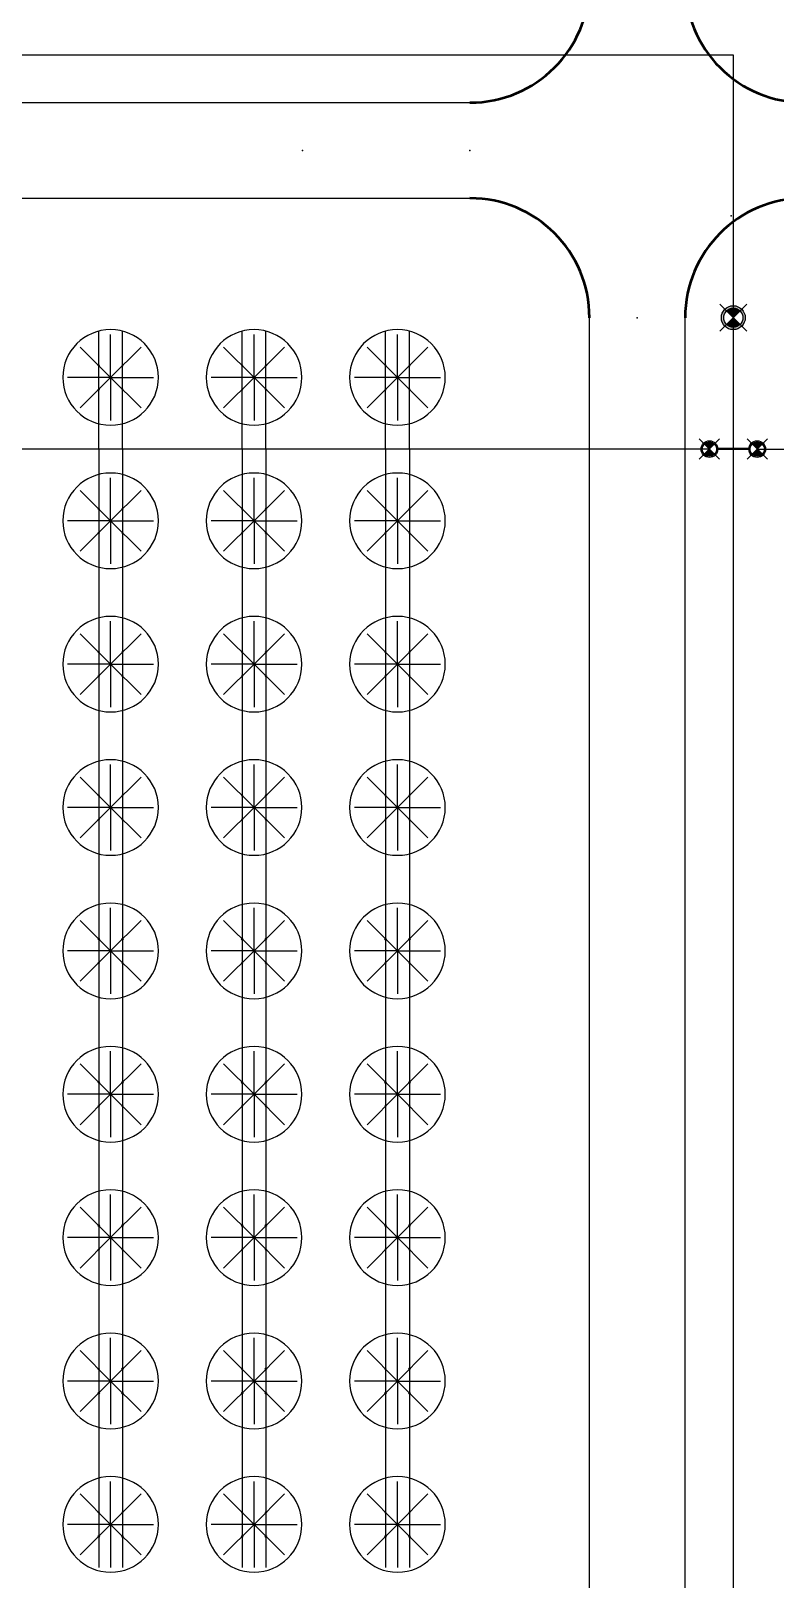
# Model space of a CAD drawing. Header units: metres. Extents: x -1021672 to -1021230, y -2826902 to -2826531.
# Drawn here: x -1021357.8 to -1021326.7, y -2826767.9 to -2826703.1 of the extents above; entities that cross this region are included whole.
import ezdxf

# ---------------------------------------------------------------- set-up
doc = ezdxf.new("R2010")
doc.units = ezdxf.units.M
for name, color, linetype in [('C-BRDG-FOUNDATION', 2, 'Continuous'), ('IRRIG-LATERAL', 6, 'Continuous'), ('IRRIG-MAIN', 4, 'Continuous'), ('IRRIG-SUBMAIN', 5, 'Continuous'), ('IRRIG-VALVES', 3, 'Continuous'), ('PUMP-STATION-1', 40, 'Continuous'), ('TREES', 94, 'Continuous'), ('V-CTRL-BMRK', 150, 'Continuous')]:
    doc.layers.add(name, color=color, linetype=linetype)

# ---------------------------------------------------------------- blocks, each defined once
blk = doc.blocks.new('*U67')
at = {"color": 2, "lineweight": 50}
for centre, start, end in [((-7000, 7000), 270, 0), ((7000, 7000), 180, 270), ((-7000, -7000), 0, 90), ((7000, -7000), 90, 180)]:
    blk.add_arc(centre, 5000, start, end, dxfattribs=at)
for p in [(0, 14000), (-14000, 0), (14000, 0), (3924, -2743)]:
    blk.add_point(p)
blk = doc.blocks.new('*U74')
for p, q in [((0, 2000), (86000, 2000)), ((0, -2000), (86000, -2000))]:
    blk.add_line(p, q)
blk.add_point((86000, 0))
blk = doc.blocks.new('*U79')
for p, q in [((0, 2000), (149174, 2000)), ((0, -2000), (149174, -2000))]:
    blk.add_line(p, q)
blk.add_point((149174, 0))
blk = doc.blocks.new('main line valve')
at = {"layer": 'PUMP-STATION-1', "true_color": 0x991b1e}
h = blk.add_hatch(color=244, dxfattribs=at)
h.dxf.hatch_style = 1
h.paths.add_polyline_path([(-1021328.419, -2826703.617), (-1021328.419, -2826703.717, -0.198912), (-1021328.137, -2826703.834), (-1021328.066, -2826703.763, 0.198912)])
h.paths.add_polyline_path([(-1021328.066, -2826703.763), (-1021328.137, -2826703.834, -0.198912), (-1021328.019, -2826704.117, -0.198912), (-1021328.137, -2826704.4), (-1021328.066, -2826704.471, 0.198912), (-1021327.919, -2826704.117, 0.198912)])
h.paths.add_polyline_path([(-1021328.066, -2826704.471), (-1021328.137, -2826704.4, -0.198912), (-1021328.419, -2826704.517), (-1021328.419, -2826704.617, 0.198912)])
h.paths.add_polyline_path([(-1021328.702, -2826704.4), (-1021328.773, -2826704.471, 0.198912), (-1021328.419, -2826704.617), (-1021328.419, -2826704.517, -0.198912)])
h.paths.add_polyline_path([(-1021328.819, -2826704.117), (-1021328.919, -2826704.117, 0.198912), (-1021328.773, -2826704.471), (-1021328.702, -2826704.4, -0.198912)])
h.paths.add_polyline_path([(-1021328.702, -2826703.834), (-1021328.773, -2826703.763, 0.198912), (-1021328.919, -2826704.117), (-1021328.819, -2826704.117, -0.198912)])
h.paths.add_polyline_path([(-1021328.419, -2826703.617, 0.198912), (-1021328.773, -2826703.763), (-1021328.702, -2826703.834, -0.198912), (-1021328.419, -2826703.717)])
at = {"layer": 'PUMP-STATION-1', "true_color": 0xd19cc7}
h = blk.add_hatch(color=9, dxfattribs=at)
h.dxf.hatch_style = 1
h.paths.add_polyline_path([(-1021328.137, -2826704.4), (-1021328.419, -2826704.117), (-1021328.702, -2826704.4, 0.414214)])
h.paths.add_polyline_path([(-1021328.702, -2826703.834), (-1021328.419, -2826704.117), (-1021328.137, -2826703.834, 0.414214)])
at = {"layer": 'IRRIG-VALVES'}
for p, q in [((-1021328.985, -2826704.683), (-1021327.854, -2826703.551)), ((-1021328.985, -2826703.551), (-1021327.854, -2826704.683))]:
    blk.add_line(p, q, dxfattribs=at)
for radius in [0.5, 0.4]:
    blk.add_circle((-1021328.419, -2826704.117), radius, dxfattribs=at)
blk = doc.blocks.new('sub valve')
at = {"true_color": 0xf1eb1f}
h = blk.add_hatch(color=2, dxfattribs=at)
h.dxf.hatch_style = 1
h.paths.add_polyline_path([(-1021327.632, -2826720.405), (-1021327.667, -2826720.37, 0.198912), (-1021327.769, -2826720.617, 0.198912), (-1021327.667, -2826720.865), (-1021327.632, -2826720.829, -0.198912), (-1021327.719, -2826720.617, -0.198912)])
h.paths.add_polyline_path([(-1021327.207, -2826720.405), (-1021327.172, -2826720.37, 0.414214), (-1021327.667, -2826720.37), (-1021327.632, -2826720.405, -0.414214)])
h.paths.add_polyline_path([(-1021327.172, -2826720.865), (-1021327.207, -2826720.829, -0.414214), (-1021327.632, -2826720.829), (-1021327.667, -2826720.865, 0.414214)])
h.paths.add_polyline_path([(-1021327.069, -2826720.617, 0.198912), (-1021327.172, -2826720.37), (-1021327.207, -2826720.405, -0.198912), (-1021327.119, -2826720.617, -0.198912), (-1021327.207, -2826720.829), (-1021327.172, -2826720.865, 0.198912)])
h.paths.add_polyline_path([(-1021329.632, -2826720.405), (-1021329.667, -2826720.37, 0.198912), (-1021329.769, -2826720.617, 0.198912), (-1021329.667, -2826720.865), (-1021329.632, -2826720.829, -0.198912), (-1021329.719, -2826720.617, -0.198912)])
h.paths.add_polyline_path([(-1021329.207, -2826720.405), (-1021329.172, -2826720.37, 0.414214), (-1021329.667, -2826720.37), (-1021329.632, -2826720.405, -0.414214)])
h.paths.add_polyline_path([(-1021329.172, -2826720.37), (-1021329.207, -2826720.405, -0.198912), (-1021329.119, -2826720.617, -0.198912), (-1021329.207, -2826720.829), (-1021329.172, -2826720.865, 0.198912), (-1021329.069, -2826720.617, 0.198912)])
h.paths.add_polyline_path([(-1021329.172, -2826720.865), (-1021329.207, -2826720.829, -0.414214), (-1021329.632, -2826720.829), (-1021329.667, -2826720.865, 0.414214)])
at = {"true_color": 0xc7c8ca}
h = blk.add_hatch(color=9, dxfattribs=at)
h.dxf.hatch_style = 1
h.paths.add_polyline_path([(-1021327.769, -2826720.597), (-1021329.07, -2826720.597, -0.014294), (-1021329.069, -2826720.617, -0.014294), (-1021329.07, -2826720.637), (-1021327.769, -2826720.637, -0.014294), (-1021327.769, -2826720.617, -0.014294)])
at = {"layer": 'PUMP-STATION-1', "true_color": 0xd19cc7}
h = blk.add_hatch(color=9, dxfattribs=at)
h.dxf.hatch_style = 1
h.paths.add_polyline_path([(-1021329.207, -2826720.829), (-1021329.419, -2826720.617), (-1021329.632, -2826720.829, 0.414214)])
h.paths.add_polyline_path([(-1021329.632, -2826720.405), (-1021329.419, -2826720.617), (-1021329.207, -2826720.405, 0.414214)])
h = blk.add_hatch(color=9, dxfattribs=at)
h.dxf.hatch_style = 1
h.paths.add_polyline_path([(-1021327.207, -2826720.829), (-1021327.419, -2826720.617), (-1021327.632, -2826720.829, 0.414214)])
h.paths.add_polyline_path([(-1021327.632, -2826720.405), (-1021327.419, -2826720.617), (-1021327.207, -2826720.405, 0.414214)])
for p, q in [((-1021327.769, -2826720.597), (-1021329.069, -2826720.597)), ((-1021327.769, -2826720.637), (-1021329.069, -2826720.637))]:
    blk.add_line(p, q)
at = {"layer": 'IRRIG-VALVES'}
for p, q in [((-1021328.995, -2826721.041), (-1021329.844, -2826720.193)), ((-1021328.995, -2826720.193), (-1021329.844, -2826721.041)), ((-1021327.844, -2826721.041), (-1021326.995, -2826720.193)), ((-1021327.844, -2826720.193), (-1021326.995, -2826721.041))]:
    blk.add_line(p, q, dxfattribs=at)
for centre, radius in [((-1021329.419, -2826720.617), 0.35), ((-1021329.419, -2826720.617), 0.3), ((-1021327.419, -2826720.617), 0.35), ((-1021327.419, -2826720.617), 0.3)]:
    blk.add_circle(centre, radius, dxfattribs=at)
blk = doc.blocks.new('B1IR')
at = {"layer": 'IRRIG-LATERAL'}
blk.add_line((-1021327.419, -2826720.617), (-1021241.437, -2826720.617), dxfattribs=at)
at = {"layer": 'PUMP-STATION-1'}
blk.add_blockref('sub valve', (0, 0), dxfattribs=at)
blk = doc.blocks.new('MANGO_TREE')
at = {"layer": 'TREES'}
for q in [(0, 1.8), (-1.273, 1.273), (1.273, 1.273), (-1.8, 0), (-1.273, -1.273), (1.8, 0), (0, -1.8), (1.273, -1.273)]:
    blk.add_line((0, 0), q, dxfattribs=at)
blk.add_circle((0, 0), 2, dxfattribs=at)
blk = doc.blocks.new('dripper')
at = {"layer": 'PUMP-STATION-1', "true_color": 0x7aafdf}
h = blk.add_hatch(color=143, dxfattribs=at)
h.dxf.hatch_style = 1
h.paths.add_polyline_path([(-1021243.937, -2826723.087), (-1021243.937, -2826723.101), (-1021243.929, -2826723.109), (-1021243.921, -2826723.102)])
h.paths.add_polyline_path([(-1021243.921, -2826723.102), (-1021243.929, -2826723.109), (-1021243.92, -2826723.117), (-1021243.937, -2826723.133), (-1021243.937, -2826723.147), (-1021243.906, -2826723.117)])
h.paths.add_polyline_path([(-1021243.937, -2826723.133), (-1021243.945, -2826723.125), (-1021243.952, -2826723.132), (-1021243.937, -2826723.147)])
h.paths.add_polyline_path([(-1021243.953, -2826723.117), (-1021243.937, -2826723.101), (-1021243.937, -2826723.087), (-1021243.967, -2826723.117), (-1021243.952, -2826723.132), (-1021243.945, -2826723.125)])
at = {"layer": 'PUMP-STATION-1', "true_color": 0x22346e}
h = blk.add_hatch(color=159, dxfattribs=at)
h.dxf.hatch_style = 1
h.paths.add_polyline_path([(-1021243.937, -2826723.101), (-1021243.953, -2826723.117), (-1021243.945, -2826723.125), (-1021243.937, -2826723.117)])
h.paths.add_polyline_path([(-1021243.937, -2826723.101), (-1021243.937, -2826723.117), (-1021243.929, -2826723.109)])
h.paths.add_polyline_path([(-1021243.92, -2826723.117), (-1021243.929, -2826723.109), (-1021243.937, -2826723.117), (-1021243.937, -2826723.133)])
h.paths.add_polyline_path([(-1021243.937, -2826723.117), (-1021243.945, -2826723.125), (-1021243.937, -2826723.133)])
at = {"layer": 'PUMP-STATION-1', "flags": 128}
for points in [[(-1021243.906, -2826723.117), (-1021243.937, -2826723.087), (-1021243.967, -2826723.117), (-1021243.937, -2826723.147)], [(-1021243.92, -2826723.117), (-1021243.937, -2826723.101), (-1021243.953, -2826723.117), (-1021243.937, -2826723.133)]]:
    blk.add_lwpolyline(points, close=True, dxfattribs=at)
blk = doc.blocks.new('*U2805')
at = {"layer": 'PUMP-STATION-1'}
blk.add_blockref('dripper', (1021243.937, 2826723.117), dxfattribs=at)
blk = doc.blocks.new('*U2806')
at = {"layer": 'PUMP-STATION-1', "color": 0, "linetype": 'ByBlock', "lineweight": -2, "transparency": 16777216}
for p, rotation in [((-1021244.937, -2826723.117), 90.00000000000001), ((-1021244.937, -2826724.117), 180), ((-1021243.937, -2826724.117), 270)]:
    blk.add_blockref('*U2805', p, dxfattribs=dict(at, rotation=rotation))
blk.add_blockref('*U2805', (-1021243.937, -2826723.117), dxfattribs=at)
blk = doc.blocks.new('*U2807')
at = {"layer": 'PUMP-STATION-1'}
blk.add_blockref('dripper', (1021243.937, 2826723.117), dxfattribs=at)
blk = doc.blocks.new('*U2808')
at = {"layer": 'PUMP-STATION-1', "color": 0, "linetype": 'ByBlock', "lineweight": -2, "transparency": 16777216}
for p, rotation in [((-1021244.937, -2826723.117), 90.00000000000001), ((-1021244.937, -2826724.117), 180), ((-1021243.937, -2826724.117), 270)]:
    blk.add_blockref('*U2807', p, dxfattribs=dict(at, rotation=rotation))
blk.add_blockref('*U2807', (-1021243.937, -2826723.117), dxfattribs=at)
blk = doc.blocks.new('*U2809')
at = {"layer": 'PUMP-STATION-1'}
blk.add_blockref('dripper', (1021243.937, 2826723.117), dxfattribs=at)
blk = doc.blocks.new('*U2810')
at = {"layer": 'PUMP-STATION-1', "color": 0, "linetype": 'ByBlock', "lineweight": -2, "transparency": 16777216}
for p, rotation in [((-1021244.937, -2826723.117), 90.00000000000001), ((-1021244.937, -2826724.117), 180), ((-1021243.937, -2826724.117), 270)]:
    blk.add_blockref('*U2809', p, dxfattribs=dict(at, rotation=rotation))
blk.add_blockref('*U2809', (-1021243.937, -2826723.117), dxfattribs=at)
blk = doc.blocks.new('*U2775')
at = {"layer": 'PUMP-STATION-1'}
blk.add_blockref('dripper', (1021243.937, 2826723.117), dxfattribs=at)
blk = doc.blocks.new('*U2776')
at = {"layer": 'PUMP-STATION-1', "color": 0, "linetype": 'ByBlock', "lineweight": -2, "transparency": 16777216}
for p, rotation in [((-1021244.937, -2826723.117), 90.00000000000001), ((-1021244.937, -2826724.117), 180), ((-1021243.937, -2826724.117), 270)]:
    blk.add_blockref('*U2775', p, dxfattribs=dict(at, rotation=rotation))
blk.add_blockref('*U2775', (-1021243.937, -2826723.117), dxfattribs=at)
blk = doc.blocks.new('*U2777')
at = {"layer": 'PUMP-STATION-1'}
blk.add_blockref('dripper', (1021243.937, 2826723.117), dxfattribs=at)
blk = doc.blocks.new('*U2778')
at = {"layer": 'PUMP-STATION-1', "color": 0, "linetype": 'ByBlock', "lineweight": -2, "transparency": 16777216}
for p, rotation in [((-1021244.937, -2826723.117), 90.00000000000001), ((-1021244.937, -2826724.117), 180), ((-1021243.937, -2826724.117), 270)]:
    blk.add_blockref('*U2777', p, dxfattribs=dict(at, rotation=rotation))
blk.add_blockref('*U2777', (-1021243.937, -2826723.117), dxfattribs=at)
blk = doc.blocks.new('*U2779')
at = {"layer": 'PUMP-STATION-1'}
blk.add_blockref('dripper', (1021243.937, 2826723.117), dxfattribs=at)
blk = doc.blocks.new('*U2780')
at = {"layer": 'PUMP-STATION-1', "color": 0, "linetype": 'ByBlock', "lineweight": -2, "transparency": 16777216}
for p, rotation in [((-1021244.937, -2826723.117), 90.00000000000001), ((-1021244.937, -2826724.117), 180), ((-1021243.937, -2826724.117), 270)]:
    blk.add_blockref('*U2779', p, dxfattribs=dict(at, rotation=rotation))
blk.add_blockref('*U2779', (-1021243.937, -2826723.117), dxfattribs=at)
blk = doc.blocks.new('*U2781')
at = {"layer": 'PUMP-STATION-1'}
blk.add_blockref('dripper', (1021243.937, 2826723.117), dxfattribs=at)
blk = doc.blocks.new('*U2782')
at = {"layer": 'PUMP-STATION-1', "color": 0, "linetype": 'ByBlock', "lineweight": -2, "transparency": 16777216}
for p, rotation in [((-1021244.937, -2826723.117), 90.00000000000001), ((-1021244.937, -2826724.117), 180), ((-1021243.937, -2826724.117), 270)]:
    blk.add_blockref('*U2781', p, dxfattribs=dict(at, rotation=rotation))
blk.add_blockref('*U2781', (-1021243.937, -2826723.117), dxfattribs=at)
blk = doc.blocks.new('*U2783')
at = {"layer": 'PUMP-STATION-1'}
blk.add_blockref('dripper', (1021243.937, 2826723.117), dxfattribs=at)
blk = doc.blocks.new('*U2784')
at = {"layer": 'PUMP-STATION-1', "color": 0, "linetype": 'ByBlock', "lineweight": -2, "transparency": 16777216}
for p, rotation in [((-1021244.937, -2826723.117), 90.00000000000001), ((-1021244.937, -2826724.117), 180), ((-1021243.937, -2826724.117), 270)]:
    blk.add_blockref('*U2783', p, dxfattribs=dict(at, rotation=rotation))
blk.add_blockref('*U2783', (-1021243.937, -2826723.117), dxfattribs=at)
blk = doc.blocks.new('*U3237')
at = {"layer": 'PUMP-STATION-1'}
blk.add_blockref('dripper', (1021243.937, 2826723.117), dxfattribs=at)
blk = doc.blocks.new('*U3238')
at = {"layer": 'PUMP-STATION-1', "color": 0, "linetype": 'ByBlock', "lineweight": -2, "transparency": 16777216}
for p, rotation in [((-1021244.937, -2826723.117), 90.00000000000001), ((-1021244.937, -2826724.117), 180), ((-1021243.937, -2826724.117), 270)]:
    blk.add_blockref('*U3237', p, dxfattribs=dict(at, rotation=rotation))
blk.add_blockref('*U3237', (-1021243.937, -2826723.117), dxfattribs=at)
blk = doc.blocks.new('*U3239')
at = {"layer": 'PUMP-STATION-1'}
blk.add_blockref('dripper', (1021243.937, 2826723.117), dxfattribs=at)
blk = doc.blocks.new('*U3240')
at = {"layer": 'PUMP-STATION-1', "color": 0, "linetype": 'ByBlock', "lineweight": -2, "transparency": 16777216}
for p, rotation in [((-1021244.937, -2826723.117), 90.00000000000001), ((-1021244.937, -2826724.117), 180), ((-1021243.937, -2826724.117), 270)]:
    blk.add_blockref('*U3239', p, dxfattribs=dict(at, rotation=rotation))
blk.add_blockref('*U3239', (-1021243.937, -2826723.117), dxfattribs=at)
blk = doc.blocks.new('*U3241')
at = {"layer": 'PUMP-STATION-1'}
blk.add_blockref('dripper', (1021243.937, 2826723.117), dxfattribs=at)
blk = doc.blocks.new('*U3242')
at = {"layer": 'PUMP-STATION-1', "color": 0, "linetype": 'ByBlock', "lineweight": -2, "transparency": 16777216}
for p, rotation in [((-1021244.937, -2826723.117), 90.00000000000001), ((-1021244.937, -2826724.117), 180), ((-1021243.937, -2826724.117), 270)]:
    blk.add_blockref('*U3241', p, dxfattribs=dict(at, rotation=rotation))
blk.add_blockref('*U3241', (-1021243.937, -2826723.117), dxfattribs=at)
blk = doc.blocks.new('*U3243')
at = {"layer": 'PUMP-STATION-1'}
blk.add_blockref('dripper', (1021243.937, 2826723.117), dxfattribs=at)
blk = doc.blocks.new('*U3244')
at = {"layer": 'PUMP-STATION-1', "color": 0, "linetype": 'ByBlock', "lineweight": -2, "transparency": 16777216}
for p, rotation in [((-1021244.937, -2826723.117), 90.00000000000001), ((-1021244.937, -2826724.117), 180), ((-1021243.937, -2826724.117), 270)]:
    blk.add_blockref('*U3243', p, dxfattribs=dict(at, rotation=rotation))
blk.add_blockref('*U3243', (-1021243.937, -2826723.117), dxfattribs=at)
blk = doc.blocks.new('*U2859')
at = {"layer": 'PUMP-STATION-1'}
blk.add_blockref('dripper', (1021243.937, 2826723.117), dxfattribs=at)
blk = doc.blocks.new('*U2860')
at = {"layer": 'PUMP-STATION-1', "color": 0, "linetype": 'ByBlock', "lineweight": -2, "transparency": 16777216}
for p, rotation in [((-1021244.937, -2826723.117), 90.00000000000001), ((-1021244.937, -2826724.117), 180), ((-1021243.937, -2826724.117), 270)]:
    blk.add_blockref('*U2859', p, dxfattribs=dict(at, rotation=rotation))
blk.add_blockref('*U2859', (-1021243.937, -2826723.117), dxfattribs=at)
blk = doc.blocks.new('*U2861')
at = {"layer": 'PUMP-STATION-1'}
blk.add_blockref('dripper', (1021243.937, 2826723.117), dxfattribs=at)
blk = doc.blocks.new('*U2862')
at = {"layer": 'PUMP-STATION-1', "color": 0, "linetype": 'ByBlock', "lineweight": -2, "transparency": 16777216}
for p, rotation in [((-1021244.937, -2826723.117), 90.00000000000001), ((-1021244.937, -2826724.117), 180), ((-1021243.937, -2826724.117), 270)]:
    blk.add_blockref('*U2861', p, dxfattribs=dict(at, rotation=rotation))
blk.add_blockref('*U2861', (-1021243.937, -2826723.117), dxfattribs=at)
blk = doc.blocks.new('*U2863')
at = {"layer": 'PUMP-STATION-1'}
blk.add_blockref('dripper', (1021243.937, 2826723.117), dxfattribs=at)
blk = doc.blocks.new('*U2864')
at = {"layer": 'PUMP-STATION-1', "color": 0, "linetype": 'ByBlock', "lineweight": -2, "transparency": 16777216}
for p, rotation in [((-1021244.937, -2826723.117), 90.00000000000001), ((-1021244.937, -2826724.117), 180), ((-1021243.937, -2826724.117), 270)]:
    blk.add_blockref('*U2863', p, dxfattribs=dict(at, rotation=rotation))
blk.add_blockref('*U2863', (-1021243.937, -2826723.117), dxfattribs=at)
blk = doc.blocks.new('*U2865')
at = {"layer": 'PUMP-STATION-1'}
blk.add_blockref('dripper', (1021243.937, 2826723.117), dxfattribs=at)
blk = doc.blocks.new('*U2866')
at = {"layer": 'PUMP-STATION-1', "color": 0, "linetype": 'ByBlock', "lineweight": -2, "transparency": 16777216}
for p, rotation in [((-1021244.937, -2826723.117), 90.00000000000001), ((-1021244.937, -2826724.117), 180), ((-1021243.937, -2826724.117), 270)]:
    blk.add_blockref('*U2865', p, dxfattribs=dict(at, rotation=rotation))
blk.add_blockref('*U2865', (-1021243.937, -2826723.117), dxfattribs=at)
blk = doc.blocks.new('*U2869')
at = {"layer": 'PUMP-STATION-1'}
blk.add_blockref('dripper', (1021243.937, 2826723.117), dxfattribs=at)
blk = doc.blocks.new('*U2870')
at = {"layer": 'PUMP-STATION-1', "color": 0, "linetype": 'ByBlock', "lineweight": -2, "transparency": 16777216}
for p, rotation in [((-1021244.937, -2826723.117), 90.00000000000001), ((-1021244.937, -2826724.117), 180), ((-1021243.937, -2826724.117), 270)]:
    blk.add_blockref('*U2869', p, dxfattribs=dict(at, rotation=rotation))
blk.add_blockref('*U2869', (-1021243.937, -2826723.117), dxfattribs=at)
blk = doc.blocks.new('*U2871')
at = {"layer": 'PUMP-STATION-1'}
blk.add_blockref('dripper', (1021243.937, 2826723.117), dxfattribs=at)
blk = doc.blocks.new('*U2872')
at = {"layer": 'PUMP-STATION-1', "color": 0, "linetype": 'ByBlock', "lineweight": -2, "transparency": 16777216}
for p, rotation in [((-1021244.937, -2826723.117), 90.00000000000001), ((-1021244.937, -2826724.117), 180), ((-1021243.937, -2826724.117), 270)]:
    blk.add_blockref('*U2871', p, dxfattribs=dict(at, rotation=rotation))
blk.add_blockref('*U2871', (-1021243.937, -2826723.117), dxfattribs=at)
blk = doc.blocks.new('*U2873')
at = {"layer": 'PUMP-STATION-1'}
blk.add_blockref('dripper', (1021243.937, 2826723.117), dxfattribs=at)
blk = doc.blocks.new('*U2874')
at = {"layer": 'PUMP-STATION-1', "color": 0, "linetype": 'ByBlock', "lineweight": -2, "transparency": 16777216}
for p, rotation in [((-1021244.937, -2826723.117), 90.00000000000001), ((-1021244.937, -2826724.117), 180), ((-1021243.937, -2826724.117), 270)]:
    blk.add_blockref('*U2873', p, dxfattribs=dict(at, rotation=rotation))
blk.add_blockref('*U2873', (-1021243.937, -2826723.117), dxfattribs=at)
blk = doc.blocks.new('*U2875')
at = {"layer": 'PUMP-STATION-1'}
blk.add_blockref('dripper', (1021243.937, 2826723.117), dxfattribs=at)
blk = doc.blocks.new('*U2876')
at = {"layer": 'PUMP-STATION-1', "color": 0, "linetype": 'ByBlock', "lineweight": -2, "transparency": 16777216}
for p, rotation in [((-1021244.937, -2826723.117), 90.00000000000001), ((-1021244.937, -2826724.117), 180), ((-1021243.937, -2826724.117), 270)]:
    blk.add_blockref('*U2875', p, dxfattribs=dict(at, rotation=rotation))
blk.add_blockref('*U2875', (-1021243.937, -2826723.117), dxfattribs=at)
blk = doc.blocks.new('*U2877')
at = {"layer": 'PUMP-STATION-1'}
blk.add_blockref('dripper', (1021243.937, 2826723.117), dxfattribs=at)
blk = doc.blocks.new('*U2878')
at = {"layer": 'PUMP-STATION-1', "color": 0, "linetype": 'ByBlock', "lineweight": -2, "transparency": 16777216}
for p, rotation in [((-1021244.937, -2826723.117), 90.00000000000001), ((-1021244.937, -2826724.117), 180), ((-1021243.937, -2826724.117), 270)]:
    blk.add_blockref('*U2877', p, dxfattribs=dict(at, rotation=rotation))
blk.add_blockref('*U2877', (-1021243.937, -2826723.117), dxfattribs=at)
blk = doc.blocks.new('*U3255')
at = {"layer": 'PUMP-STATION-1'}
blk.add_blockref('dripper', (1021243.937, 2826723.117), dxfattribs=at)
blk = doc.blocks.new('*U3256')
at = {"layer": 'PUMP-STATION-1', "color": 0, "linetype": 'ByBlock', "lineweight": -2, "transparency": 16777216}
for p, rotation in [((-1021244.937, -2826723.117), 90.00000000000001), ((-1021244.937, -2826724.117), 180), ((-1021243.937, -2826724.117), 270)]:
    blk.add_blockref('*U3255', p, dxfattribs=dict(at, rotation=rotation))
blk.add_blockref('*U3255', (-1021243.937, -2826723.117), dxfattribs=at)
blk = doc.blocks.new('*U3257')
at = {"layer": 'PUMP-STATION-1'}
blk.add_blockref('dripper', (1021243.937, 2826723.117), dxfattribs=at)
blk = doc.blocks.new('*U3258')
at = {"layer": 'PUMP-STATION-1', "color": 0, "linetype": 'ByBlock', "lineweight": -2, "transparency": 16777216}
for p, rotation in [((-1021244.937, -2826723.117), 90.00000000000001), ((-1021244.937, -2826724.117), 180), ((-1021243.937, -2826724.117), 270)]:
    blk.add_blockref('*U3257', p, dxfattribs=dict(at, rotation=rotation))
blk.add_blockref('*U3257', (-1021243.937, -2826723.117), dxfattribs=at)
blk = doc.blocks.new('*U3259')
at = {"layer": 'PUMP-STATION-1'}
blk.add_blockref('dripper', (1021243.937, 2826723.117), dxfattribs=at)
blk = doc.blocks.new('*U3260')
at = {"layer": 'PUMP-STATION-1', "color": 0, "linetype": 'ByBlock', "lineweight": -2, "transparency": 16777216}
for p, rotation in [((-1021244.937, -2826723.117), 90.00000000000001), ((-1021244.937, -2826724.117), 180), ((-1021243.937, -2826724.117), 270)]:
    blk.add_blockref('*U3259', p, dxfattribs=dict(at, rotation=rotation))
blk.add_blockref('*U3259', (-1021243.937, -2826723.117), dxfattribs=at)
blk = doc.blocks.new('*U3265')
at = {"layer": 'PUMP-STATION-1'}
blk.add_blockref('dripper', (1021243.937, 2826723.117), dxfattribs=at)
blk = doc.blocks.new('*U3266')
at = {"layer": 'PUMP-STATION-1', "color": 0, "linetype": 'ByBlock', "lineweight": -2, "transparency": 16777216}
for p, rotation in [((-1021244.937, -2826723.117), 90.00000000000001), ((-1021244.937, -2826724.117), 180), ((-1021243.937, -2826724.117), 270)]:
    blk.add_blockref('*U3265', p, dxfattribs=dict(at, rotation=rotation))
blk.add_blockref('*U3265', (-1021243.937, -2826723.117), dxfattribs=at)
blk = doc.blocks.new('*U2773')
at = {"layer": 'PUMP-STATION-1', "xscale": -1, "rotation": 180}
blk.add_blockref('*U3266', (1021244.437, -2826723.617), dxfattribs=at)
blk = doc.blocks.new('*U2774')
at = {"layer": 'PUMP-STATION-1', "color": 0, "linetype": 'ByBlock', "lineweight": -2, "transparency": 16777216}
for p in [(-12, 0), (-6, 0), (0, 0)]:
    blk.add_blockref('*U2773', p, dxfattribs=at)
blk = doc.blocks.new('*U3183')
at = {"layer": 'V-CTRL-BMRK'}
for p, q in [((-0.5, -2.448), (-0.5, 2.448)), ((0.5, -2.448), (0.5, 2.448))]:
    blk.add_line(p, q, dxfattribs=at)
blk = doc.blocks.new('*U3184')
at = {"layer": 'PUMP-STATION-1', "color": 0, "linetype": 'ByBlock', "lineweight": -2, "transparency": 16777216}
for p in [(-12, 0), (-6, 0), (0, 0)]:
    blk.add_blockref('*U3183', p, dxfattribs=at)
blk = doc.blocks.new('B2')
at = {"layer": 'IRRIG-LATERAL'}
blk.add_line((-1021329.419, -2826720.617), (-1021425.437, -2826720.617), dxfattribs=at)
at = {"layer": 'V-CTRL-BMRK'}
for p, q in [((-1021354.969, -2826720.617), (-1021354.969, -2826767.417)), ((-1021353.969, -2826720.617), (-1021353.969, -2826767.417)), ((-1021348.969, -2826720.617), (-1021348.969, -2826767.417)), ((-1021347.969, -2826720.617), (-1021347.969, -2826767.417)), ((-1021342.969, -2826720.617), (-1021342.969, -2826767.417)), ((-1021341.969, -2826720.617), (-1021341.969, -2826767.417))]:
    blk.add_line(p, q, dxfattribs=at)
at = {"xscale": -1}
for p in [(-1021354.469, -2826717.617), (-1021348.469, -2826717.617), (-1021342.469, -2826717.617), (-1021354.469, -2826723.617), (-1021348.469, -2826723.617), (-1021342.469, -2826723.617), (-1021354.469, -2826729.617), (-1021348.469, -2826729.617), (-1021342.469, -2826729.617), (-1021354.469, -2826735.617), (-1021348.469, -2826735.617), (-1021342.469, -2826735.617), (-1021354.469, -2826741.617), (-1021348.469, -2826741.617), (-1021342.469, -2826741.617), (-1021354.469, -2826747.617), (-1021348.469, -2826747.617), (-1021342.469, -2826747.617), (-1021354.469, -2826753.617), (-1021348.469, -2826753.617), (-1021342.469, -2826753.617), (-1021354.469, -2826759.617), (-1021348.469, -2826759.617), (-1021342.469, -2826759.617), (-1021354.469, -2826765.617), (-1021348.469, -2826765.617), (-1021342.469, -2826765.617)]:
    blk.add_blockref('MANGO_TREE', p, dxfattribs=at)
at = {"layer": 'PUMP-STATION-1'}
for name, p in [('*U3184', (-1021342.469, -2826718.129)), ('*U2774', (-1021342.469, -2826717.617))]:
    blk.add_blockref(name, p, dxfattribs=at)
at = {"layer": 'PUMP-STATION-1', "xscale": -1}
for name, p in [('*U2806', (-2042598.906, 0)), ('*U3238', (-2042592.906, 0)), ('*U2870', (-2042586.906, 0)), ('*U2808', (-2042598.906, -6)), ('*U3240', (-2042592.906, -6)), ('*U2872', (-2042586.906, -6)), ('*U2810', (-2042598.906, -12)), ('*U3242', (-2042592.906, -12)), ('*U2874', (-2042586.906, -12)), ('*U2776', (-2042598.906, -18)), ('*U3244', (-2042592.906, -18)), ('*U2876', (-2042586.906, -18)), ('*U2778', (-2042598.906, -24)), ('*U2860', (-2042592.906, -24)), ('*U2878', (-2042586.906, -24)), ('*U2780', (-2042598.906, -30)), ('*U2862', (-2042592.906, -30)), ('*U3256', (-2042586.906, -30)), ('*U2782', (-2042598.906, -36)), ('*U2864', (-2042592.906, -36)), ('*U3258', (-2042586.906, -36)), ('*U2784', (-2042598.906, -42)), ('*U2866', (-2042592.906, -42)), ('*U3260', (-2042586.906, -42))]:
    blk.add_blockref(name, p, dxfattribs=at)

msp = doc.modelspace()

# ---------------------------------------------------------------- linework, layer by layer
at = {"layer": 'IRRIG-MAIN'}
msp.add_line((-1021626.437, -2826704.117), (-1021328.419, -2826704.117), dxfattribs=at)
at = {"layer": 'IRRIG-SUBMAIN'}
msp.add_line((-1021328.419, -2826704.117), (-1021328.419, -2826817.647), dxfattribs=at)

# ---------------------------------------------------------------- block references
at = {"color": 2, "xscale": 0.001, "yscale": 0.001, "zscale": 0.001, "rotation": 0.008309679386939686}
msp.add_blockref('*U67', (-1021332.437, -2826708.116), dxfattribs=at)
at = {"layer": 'C-BRDG-FOUNDATION', "color": 2, "lineweight": 50, "xscale": 0.001, "yscale": 0.001, "zscale": 0.001}
msp.add_blockref('*U74', (-1021425.437, -2826708.117), dxfattribs=at)
at = {"layer": 'C-BRDG-FOUNDATION', "color": 2, "lineweight": 50, "xscale": 0.001, "yscale": 0.001, "zscale": 0.001, "rotation": 90.00000000000001}
msp.add_blockref('*U79', (-1021332.436, -2826864.29), dxfattribs=at)
at = {"layer": 'PUMP-STATION-1'}
for name, p in [('main line valve', (0, -10.999)), ('B2', (0, 0)), ('B1IR', (0, 0))]:
    msp.add_blockref(name, p, dxfattribs=at)

doc.saveas('drawing.dxf')
